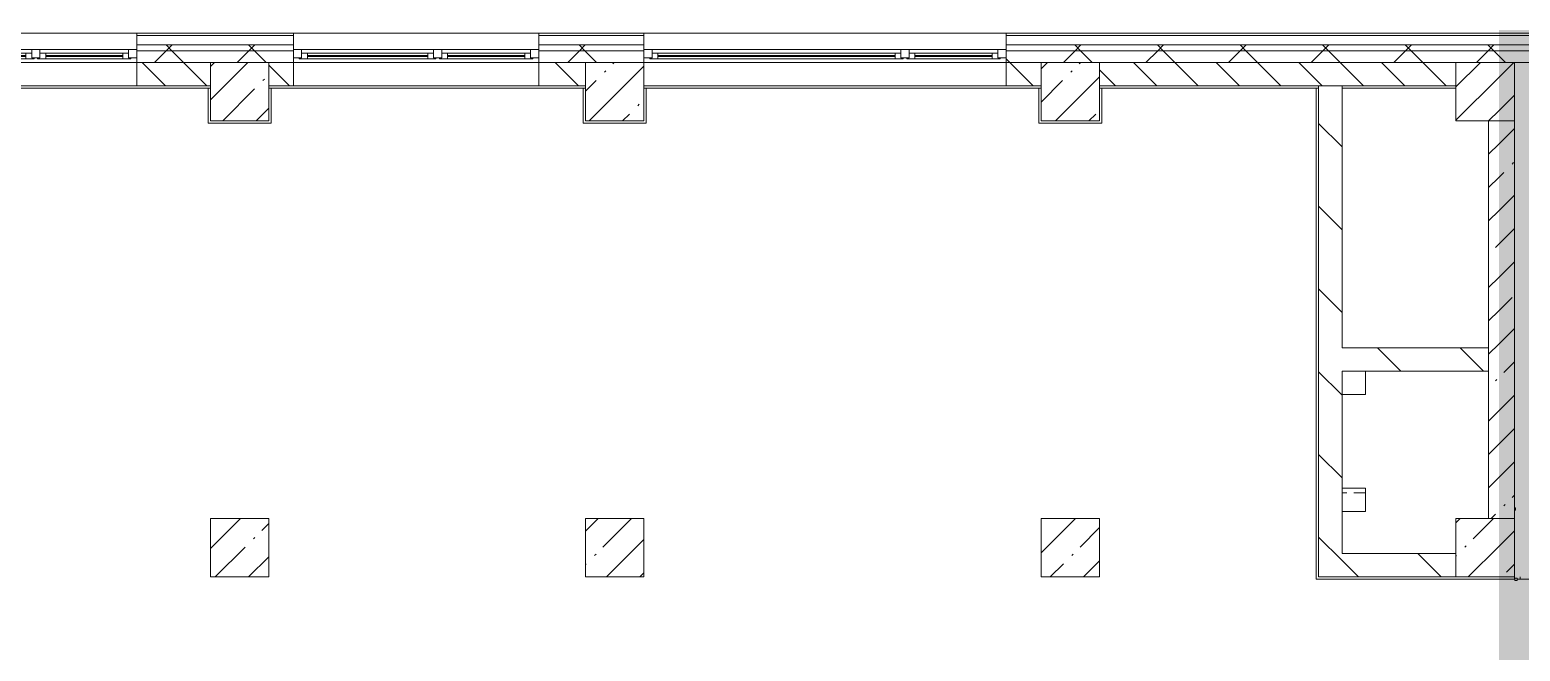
# Model space of a CAD drawing. Header units: millimetres. Extents: x 2623 to 210903, y -8553 to 29000.
# Drawn here: x 155887 to 168643, y 22066 to 27379 of the extents above; entities that cross this region are included whole.
import ezdxf

# ---------------------------------------------------------------- set-up
doc = ezdxf.new("R2010")
doc.units = ezdxf.units.MM
doc.linetypes.add('200_ШТРИХ__ш1_п0_6_', pattern=[160, 100, -60])
doc.layers.add('A-DETL-GENF-6', color=7, linetype='Continuous', lineweight=9, true_color=0xc0c0c0, transparency=0.4)
for name, color, linetype, lineweight in [('A-DETL-MBND-1', 7, '200_ШТРИХ__ш1_п0_6_', 9), ('A-GLAZ-2', 7, 'Continuous', 5), ('A-WALL', 7, 'Continuous', 9), ('A-WALL-4', 7, 'Continuous', 5), ('I-WALL-4', 7, 'Continuous', 5), ('S-COLS-1', 7, 'Continuous', 5)]:
    doc.layers.add(name, color=color, linetype=linetype, lineweight=lineweight)
for name, color, linetype, lineweight, true_color in [('A-FLOR-2', 7, 'Continuous', 5, 0xb7b7b7), ('A-FLOR-3', 7, 'Continuous', 5, 0xaaaaaa), ('A-WALL-5', 7, 'Continuous', 5, 0x737373), ('A-WALL-6', 7, 'Continuous', 9, 0x737373), ('I-WALL-5', 7, 'Continuous', 5, 0x737373), ('S-COLS-2', 7, 'Continuous', 5, 0x737373)]:
    doc.layers.add(name, color=color, linetype=linetype, lineweight=lineweight, true_color=true_color)
pattern_1 = [(45, (83893.37, 0), (-285.1231, 285.1231), []), (45, (84178.5, 0), (-285.1231, 285.1231), [504.031, -100.806, 16.764, -84.042])]
pattern_2 = [(45, (-84450, -22950), (-285.1231, 285.1231), []), (45, (-84164.88, -22950), (-285.1231, 285.1231), [504.031, -100.806, 16.764, -84.042])]
pattern_3 = [(45, (83893.37, 0), (-353.5534, 353.5534), []), (135, (83893.37, 0), (-353.5534, -353.5534), [])]
pattern_4 = [(135, (83893.37, 0), (-353.5534, -353.5534), [])]

# ---------------------------------------------------------------- blocks, each defined once
blk = doc.blocks.new('BSC_Колонна _Прямоугольная - 500х500-23287078-3_1_3_птичка')
at = {"layer": 'S-COLS-1'}
h = blk.add_hatch(dxfattribs=at)
h.set_pattern_fill('FP_70', color=256, style=0, pattern_type=2)
h.set_pattern_definition(pattern_2)
h.paths.add_polyline_path([(-250, -250), (120, -250), (120, 250), (-250, 250), (-250, -160)])
h = blk.add_hatch(dxfattribs=at)
h.set_pattern_fill('FP_70', color=256, style=0, pattern_type=2)
h.set_pattern_definition(pattern_2)
h.paths.add_polyline_path([(250, -250), (250, 250), (120, 250), (120, -250)])
for p, q in [((120, 250), (-250, 250)), ((-250, 250), (-250, -250)), ((-250, -250), (120, -250))]:
    blk.add_line(p, q, dxfattribs=at)
at = {"layer": 'S-COLS-2'}
for p, q in [((250, 250), (120, 250)), ((250, -250), (250, 250)), ((120, -250), (250, -250))]:
    blk.add_line(p, q, dxfattribs=at)
blk = doc.blocks.new('BSC_Колонна _Прямоугольная - 500х500-V74-3_1_3_птичка')
at = {"layer": 'S-COLS-1'}
h = blk.add_hatch(dxfattribs=at)
h.set_pattern_fill('FP_85', color=256, style=0, pattern_type=2)
h.set_pattern_definition([(45, (-77000, -22950), (-285.1231, 285.1231), []), (45, (-76714.88, -22950), (-285.1231, 285.1231), [504.031, -100.806, 16.764, -84.042])])
h.paths.add_polyline_path([(-250, -250), (250, -250), (250, 250), (-250, 250)])
for p, q in [((250, 250), (-250, 250)), ((-250, 250), (-250, -250)), ((250, -250), (250, 250)), ((-250, -250), (250, -250))]:
    blk.add_line(p, q, dxfattribs=at)
blk = doc.blocks.new('BSC_Колонна _Прямоугольная - 500х500-V75-3_1_3_птичка')
at = {"layer": 'S-COLS-1'}
h = blk.add_hatch(dxfattribs=at)
h.set_pattern_fill('FP_86', color=256, style=0, pattern_type=2)
h.set_pattern_definition([(45, (-73790, -22950), (-285.1231, 285.1231), []), (45, (-73504.88, -22950), (-285.1231, 285.1231), [504.031, -100.806, 16.764, -84.042])])
h.paths.add_polyline_path([(-250, -250), (250, -250), (250, 250), (-250, 250)])
for p, q in [((250, 250), (-250, 250)), ((-250, 250), (-250, -250)), ((250, -250), (250, 250)), ((-250, -250), (250, -250))]:
    blk.add_line(p, q, dxfattribs=at)
blk = doc.blocks.new('120_Окно_СКБ_2Ст - 120_Окно_СКБ_2Ст 3100х2500 _мал_створка слева_ 2-19089248-3_1_3_птичка')
at = {"layer": 'A-GLAZ-2'}
for p, q in [((-1550, -75), (-1550, -5)), ((-1550, -5), (-1480, -5)), ((1550, -5), (-1550, -5)), ((-1480, -75), (-1550, -75)), ((-1550, -75), (-1500, -75)), ((-1480, -75), (-1500, -75)), ((-1500, -75), (-1500, -85)), ((-1500, -85), (670, -85)), ((670, -85), (-1500, -85)), ((-1480, -5), (-1480, -75)), ((650, -35), (-1480, -35)), ((-1480, -35), (-1480, -75)), ((-1430, -85), (-1430, -35)), ((-1430, -55), (600, -55)), ((600, -65), (-1430, -65)), ((600, -85), (600, -35)), ((650, -75), (650, -5)), ((650, -5), (720, -5)), ((650, -75), (650, -35)), ((720, -75), (650, -75)), ((670, -75), (650, -75)), ((670, -75), (700, -75)), ((670, -85), (670, -75)), ((720, -75), (700, -75)), ((700, -75), (700, -85)), ((700, -85), (1500, -85)), ((1500, -85), (700, -85)), ((720, -5), (720, -75)), ((1480, -35), (720, -35)), ((720, -35), (720, -75)), ((770, -85), (770, -35)), ((770, -55), (1430, -55)), ((1430, -65), (770, -65)), ((1430, -85), (1430, -35)), ((1480, -75), (1480, -5)), ((1480, -5), (1550, -5)), ((1480, -75), (1480, -35)), ((1550, -75), (1480, -75)), ((1500, -75), (1480, -75)), ((1500, -75), (1550, -75)), ((1500, -85), (1500, -75)), ((1550, -5), (1550, -75))]:
    blk.add_line(p, q, dxfattribs=at)
blk = doc.blocks.new('120_Окно_СКБ_2Ст - 120_Окно_СКБ_2Ст 2100х2400 _мал створка справа_-19092174-3_1_3_птичка')
at = {"layer": 'A-GLAZ-2'}
for p, q in [((-1050, -75), (-1050, -5)), ((-1050, -5), (-980, -5)), ((1050, -5), (-1050, -5)), ((-980, -75), (-1050, -75)), ((-1050, -75), (-1000, -75)), ((-980, -75), (-1000, -75)), ((-1000, -75), (-1000, -85)), ((-1000, -85), (170, -85)), ((170, -85), (-1000, -85)), ((-980, -5), (-980, -75)), ((150, -35), (-980, -35)), ((-980, -35), (-980, -75)), ((-930, -85), (-930, -35)), ((-930, -55), (100, -55)), ((100, -65), (-930, -65)), ((100, -85), (100, -35)), ((150, -75), (150, -5)), ((150, -5), (220, -5)), ((150, -75), (150, -35)), ((220, -75), (150, -75)), ((170, -75), (150, -75)), ((170, -75), (200, -75)), ((170, -85), (170, -75)), ((220, -75), (200, -75)), ((200, -75), (200, -85)), ((200, -85), (1000, -85)), ((1000, -85), (200, -85)), ((220, -5), (220, -75)), ((980, -35), (220, -35)), ((220, -35), (220, -75)), ((270, -85), (270, -35)), ((270, -55), (930, -55)), ((930, -65), (270, -65)), ((930, -85), (930, -35)), ((980, -75), (980, -5)), ((980, -5), (1050, -5)), ((980, -75), (980, -35)), ((1050, -75), (980, -75)), ((1000, -75), (980, -75)), ((1000, -75), (1050, -75)), ((1000, -85), (1000, -75)), ((1050, -5), (1050, -75))]:
    blk.add_line(p, q, dxfattribs=at)
blk = doc.blocks.new('BSC_Колонна _Прямоугольная - 500х500-V151-3_1_3_птичка')
at = {"layer": 'S-COLS-1'}
h = blk.add_hatch(dxfattribs=at)
h.set_pattern_fill('FP_111', color=256, style=0, pattern_type=2)
h.set_pattern_definition([(45, (-80900, -22950), (-285.1231, 285.1231), []), (45, (-80614.88, -22950), (-285.1231, 285.1231), [504.031, -100.806, 16.764, -84.042])])
h.paths.add_polyline_path([(-250, -250), (250, -250), (250, 250), (-250, 250), (-250, -160)])
for p, q in [((250, 250), (-250, 250)), ((-250, 250), (-250, -250)), ((250, -250), (250, 250)), ((-250, -250), (250, -250))]:
    blk.add_line(p, q, dxfattribs=at)

msp = doc.modelspace()

# ---------------------------------------------------------------- hatches: boundary and pattern name
at = {"layer": 'A-DETL-GENF-6'}
msp.add_hatch(color=256, dxfattribs=at).paths.add_polyline_path([(209126.4, -258), (209126.4, 21479), (177226.4, 21479), (177226.4, 27379), (168463.4, 27379), (168463.4, 10208.3), (173103.4, 10208.3), (173103.4, -258), (207881, -258)])
at = {"layer": 'A-WALL-4'}
h = msp.add_hatch(dxfattribs=at)
h.set_pattern_fill('FP_73', color=256, style=0, pattern_type=2)
h.set_pattern_definition(pattern_3)
h.paths.add_polyline_path([(168463.4, 27200), (168463.4, 27250), (164243.4, 27250), (164243.4, 27200), (168262.3, 27200)])
h.paths.add_polyline_path([(160338.6, 27200), (161143.4, 27200), (161143.4, 27250), (160243.4, 27250), (160243.4, 27200)])
h.paths.add_polyline_path([(151003.4, 27200), (151003.4, 27250), (146753.4, 27250), (146753.4, 27200), (150084.3, 27200)])
h.paths.add_polyline_path([(153503.4, 27200), (154703.4, 27200), (154703.4, 27250), (153503.4, 27250)])
h.paths.add_polyline_path([(156803.4, 27200), (158143.4, 27200), (158143.4, 27250), (156803.4, 27250)])
h.paths.add_polyline_path([(145423.3, 27200), (145853.4, 27200), (145853.4, 27250), (143753.4, 27250), (143753.4, 27200), (144491.1, 27200)])
h.paths.add_polyline_path([(142626.7, 27200), (142853.4, 27200), (142853.4, 27250), (141753.4, 27250), (141753.4, 27200)])
h.paths.add_polyline_path([(137965.7, 27200), (138653.4, 27200), (138653.4, 27250), (137153.4, 27250), (137153.4, 27200)])
h.paths.add_polyline_path([(134236.8, 27200), (134653.4, 27200), (134653.4, 27250), (133553.7, 27250), (133553.7, 27200)])
h.paths.add_polyline_path([(126053.4, 27200), (128453.4, 27200), (128453.4, 27250), (125953.4, 27250), (125953.4, 27200)])
h.paths.add_polyline_path([(131553.4, 27200), (132653.7, 27200), (132653.7, 27250), (131553.4, 27250)])
h = msp.add_hatch(dxfattribs=at)
h.set_pattern_fill('FP_73', color=256, style=0, pattern_type=2)
h.set_pattern_definition(pattern_3)
h.paths.add_polyline_path([(168463.4, 27100), (168463.4, 27200), (164243.4, 27200), (164243.4, 27100), (168262.3, 27100)])
h.paths.add_polyline_path([(153503.4, 27100), (154703.4, 27100), (154703.4, 27200), (153503.4, 27200)])
h.paths.add_polyline_path([(156803.4, 27100), (158143.4, 27100), (158143.4, 27200), (156803.4, 27200)])
h.paths.add_polyline_path([(151003.4, 27100), (151003.4, 27200), (146753.4, 27200), (146753.4, 27100), (150084.3, 27100)])
h.paths.add_polyline_path([(160243.4, 27100), (161143.4, 27100), (161143.4, 27200), (160243.4, 27200)])
h.paths.add_polyline_path([(138653.4, 27100), (138653.4, 27200), (137153.4, 27200), (137153.4, 27100), (137965.7, 27100)])
h.paths.add_polyline_path([(145423.3, 27100), (145853.4, 27100), (145853.4, 27200), (143753.4, 27200), (143753.4, 27100), (144491.1, 27100)])
h.paths.add_polyline_path([(141753.4, 27100), (142853.4, 27100), (142853.4, 27200), (141753.4, 27200)])
h.paths.add_polyline_path([(132653.7, 27100), (132653.7, 27200), (131553.4, 27200), (131553.4, 27100), (132372.4, 27100)])
h.paths.add_polyline_path([(133553.7, 27100), (134653.4, 27100), (134653.4, 27200), (133553.7, 27200)])
h.paths.add_polyline_path([(127711.4, 27100), (128453.4, 27100), (128453.4, 27200), (126053.4, 27200), (126053.4, 27100), (126653.4, 27100)])
h = msp.add_hatch(dxfattribs=at)
h.set_pattern_fill('FP_73', color=256, style=0, pattern_type=2)
h.set_pattern_definition(pattern_3)
h.paths.add_polyline_path([(177053.4, 27200), (177103.4, 27200), (177103.4, 27250), (168463.4, 27250), (168463.4, 27200), (176186, 27200)])
h = msp.add_hatch(dxfattribs=at)
h.set_pattern_fill('FP_73', color=256, style=0, pattern_type=2)
h.set_pattern_definition(pattern_3)
h.paths.add_polyline_path([(176953.4, 27100), (177053.4, 27100), (177053.4, 27200), (168463.4, 27200), (168463.4, 27100), (176186, 27100)])
h = msp.add_hatch(dxfattribs=at)
h.set_pattern_fill('FP_71', color=256, style=0, pattern_type=2)
h.set_pattern_definition([(135, (83893.37, 0), (-176.7767, -176.7767), [])])
h.paths.add_polyline_path([(165931.8, 26900), (168093.4, 26900), (168093.4, 27100), (165043.4, 27100), (165043.4, 26900)])
h.paths.add_polyline_path([(164533.5, 26900), (164543.4, 26900), (164543.4, 27100), (164243.4, 27100), (164243.4, 26900)])
h.paths.add_polyline_path([(150053.4, 26900), (150053.4, 27100), (146753.4, 27100), (146753.4, 26900), (148219.9, 26900)])
h.paths.add_polyline_path([(153503.4, 26900), (154203.4, 26900), (154203.4, 27100), (153503.4, 27100)])
h.paths.add_polyline_path([(151003.4, 26900), (151003.4, 27100), (150653.4, 27100), (150653.4, 26900)])
h.paths.add_polyline_path([(156803.4, 26900), (157433.4, 26900), (157433.4, 27100), (156803.4, 27100)])
h.paths.add_polyline_path([(157933.4, 26900), (158143.4, 26900), (158143.4, 27100), (157933.4, 27100)])
h.paths.add_polyline_path([(160643.4, 26900), (160643.4, 27100), (160243.4, 27100), (160243.4, 26900), (160338.6, 26900)])
h.paths.add_polyline_path([(143753.4, 26900), (144053.4, 26900), (144053.4, 27100), (143753.4, 27100)])
h.paths.add_polyline_path([(141753.4, 26900), (142853.4, 26900), (142853.4, 27100), (141753.4, 27100)])
h.paths.add_polyline_path([(138053.4, 26900), (138053.4, 27100), (137153.4, 27100), (137153.4, 26900), (137965.7, 26900)])
h.paths.add_polyline_path([(144653.4, 26900), (145853.4, 26900), (145853.4, 27100), (144653.4, 27100)])
h.paths.add_polyline_path([(133553.7, 26900), (134653.4, 26900), (134653.4, 27100), (133553.7, 27100)])
h.paths.add_polyline_path([(132053.4, 26900), (132053.4, 27100), (131553.4, 27100), (131553.4, 26900)])
h.paths.add_polyline_path([(128453.4, 26900), (128453.4, 27100), (126653.4, 27100), (126653.4, 26900), (127711.4, 26900)])
at = {"layer": 'I-WALL-4'}
h = msp.add_hatch(dxfattribs=at)
h.set_pattern_fill('FP_72', color=256, style=0, pattern_type=2)
h.set_pattern_definition(pattern_4)
h.paths.add_polyline_path([(166918.5, 24259.9), (167118.5, 24259.9), (167118.5, 26900), (166918.5, 26900), (166918.5, 25103.8)])
h = msp.add_hatch(dxfattribs=at)
h.set_pattern_fill('FP_69', color=256, style=0, pattern_type=2)
h.set_pattern_definition(pattern_1)
h.paths.add_polyline_path([(168463.4, 23200), (168463.4, 26600), (168373.4, 26600), (168373.4, 23200)])
h = msp.add_hatch(dxfattribs=at)
h.set_pattern_fill('FP_69', color=256, style=0, pattern_type=2)
h.set_pattern_definition(pattern_1)
h.paths.add_polyline_path([(168593.4, 23200), (168593.4, 26600), (168463.4, 26600), (168463.4, 23200)])
h = msp.add_hatch(dxfattribs=at)
h.set_pattern_fill('FP_72', color=256, style=0, pattern_type=2)
h.set_pattern_definition(pattern_4)
h.paths.add_polyline_path([(168373.4, 24460), (168373.4, 24660), (167118.5, 24660), (167118.5, 24460)])
h = msp.add_hatch(dxfattribs=at)
h.set_pattern_fill('FP_72', color=256, style=0, pattern_type=2)
h.set_pattern_definition(pattern_4)
h.paths.add_polyline_path([(166918.5, 22700), (167118.5, 22700), (167118.5, 24259.9), (166918.5, 24259.9), (166918.5, 22790)])
h = msp.add_hatch(dxfattribs=at)
h.set_pattern_fill('FP_72', color=256, style=0, pattern_type=2)
h.set_pattern_definition(pattern_4)
h.paths.add_polyline_path([(168093.4, 22700), (168093.4, 22900), (167118.5, 22900), (167118.5, 22700)])
at = {"layer": 'S-COLS-1'}
h = msp.add_hatch(dxfattribs=at)
h.set_pattern_fill('FP_69', color=256, style=0, pattern_type=2)
h.set_pattern_definition(pattern_1)
h.paths.add_polyline_path([(157541.9, 26600), (157933.4, 26600), (157933.4, 27100), (157433.4, 27100), (157433.4, 26600)])
h = msp.add_hatch(dxfattribs=at)
h.set_pattern_fill('FP_69', color=256, style=0, pattern_type=2)
h.set_pattern_definition(pattern_1)
h.paths.add_polyline_path([(161143.4, 26600), (161143.4, 27100), (160643.4, 27100), (160643.4, 26600)])
h = msp.add_hatch(dxfattribs=at)
h.set_pattern_fill('FP_69', color=256, style=0, pattern_type=2)
h.set_pattern_definition(pattern_1)
h.paths.add_polyline_path([(165043.4, 26600), (165043.4, 27100), (164543.4, 27100), (164543.4, 26600), (164999.6, 26600)])
h = msp.add_hatch(dxfattribs=at)
h.set_pattern_fill('FP_69', color=256, style=0, pattern_type=2)
h.set_pattern_definition(pattern_1)
h.paths.add_polyline_path([(168093.4, 26600), (168463.4, 26600), (168463.4, 27100), (168093.4, 27100), (168093.4, 26839.2)])
h = msp.add_hatch(dxfattribs=at)
h.set_pattern_fill('FP_69', color=256, style=0, pattern_type=2)
h.set_pattern_definition(pattern_1)
h.paths.add_polyline_path([(168593.4, 26600), (168593.4, 27100), (168463.4, 27100), (168463.4, 26600)])

# ---------------------------------------------------------------- linework, layer by layer
at = {"layer": 'A-DETL-MBND-1'}
for p, q in [((167318.5, 23420), (167118.5, 23420)), ((168603.4, 23290.5), (168593.4, 23290.5)), ((168593.4, 23270.5), (168603.4, 23270.5)), ((168603.4, 23270.5), (168603.4, 23290.5))]:
    msp.add_line(p, q, dxfattribs=at)
at = {"layer": 'A-FLOR-2'}
for p, q in [((168593.4, 22680), (168593.4, 22700)), ((168883.4, 22680), (168618, 22680)), ((168643.4, 22700), (168643.4, 22680))]:
    msp.add_line(p, q, dxfattribs=at)
at = {"layer": 'A-FLOR-3'}
for p, q in [((157413.4, 26580), (157413.4, 26880)), ((157953.4, 26880), (157953.4, 26580)), ((160623.4, 26580), (160623.4, 26880)), ((161163.4, 26880), (161163.4, 26580)), ((164523.4, 26580), (164523.4, 26880)), ((165063.5, 26880), (165063.5, 26580)), ((166898.5, 22680), (166898.5, 26880)), ((157953.4, 26580), (157413.4, 26580)), ((161163.4, 26580), (160623.4, 26580)), ((165063.5, 26580), (164523.4, 26580)), ((167118.5, 24459.9), (167318.5, 24459.9)), ((167318.5, 24459.9), (167318.5, 24259.9)), ((167318.5, 24259.9), (167118.5, 24259.9)), ((167118.5, 23459.9), (167318.5, 23459.9)), ((167318.5, 23459.9), (167318.5, 23259.9)), ((167318.5, 23259.9), (167118.5, 23259.9)), ((168598, 22680), (166898.5, 22680))]:
    msp.add_line(p, q, dxfattribs=at)
at = {"layer": 'A-WALL'}
for p, q in [((158143.4, 27330), (156803.4, 27330)), ((161143.4, 27330), (160243.4, 27330)), ((158143.4, 27250), (156803.4, 27250)), ((158143.4, 27200), (156803.4, 27200)), ((161143.4, 27250), (160243.4, 27250)), ((161143.4, 27200), (160243.4, 27200)), ((168728.4, 27200), (164243.4, 27200)), ((167118.5, 26900), (166918.5, 26900))]:
    msp.add_line(p, q, dxfattribs=at)
at = {"layer": 'A-WALL-4'}
for p, q in [((164243.4, 27350), (133553.7, 27350)), ((156803.4, 27350), (156803.4, 26900)), ((158143.4, 26900), (158143.4, 27350)), ((160243.4, 27350), (160243.4, 26900)), ((161143.4, 27100), (161143.4, 27350)), ((164243.4, 27350), (164243.4, 26900)), ((164543.4, 27100), (126653.4, 27100)), ((157433.4, 26900), (157433.4, 27100)), ((157933.4, 27100), (157933.4, 26900)), ((160643.4, 26900), (160643.4, 27100)), ((164543.4, 26900), (164543.4, 27100)), ((165043.4, 27100), (165043.4, 26900)), ((168093.4, 26900), (168093.4, 27100)), ((156803.4, 26900), (157433.4, 26900)), ((157933.4, 26900), (158143.4, 26900)), ((160243.4, 26900), (160643.4, 26900)), ((164243.4, 26900), (164543.4, 26900)), ((165043.4, 26900), (166918.5, 26900)), ((167118.5, 26900), (168093.4, 26900))]:
    msp.add_line(p, q, dxfattribs=at)
at = {"layer": 'A-WALL-5'}
for p, q in [((177203.4, 27350), (164243.4, 27350)), ((164543.4, 27100), (176703.4, 27100)), ((168618, 22689), (168598, 22689)), ((168598, 22689), (168598, 22669)), ((168598, 22669), (168618, 22669)), ((168618, 22669), (168618, 22689))]:
    msp.add_line(p, q, dxfattribs=at)
at = {"layer": 'A-WALL-6'}
for p, q in [((177183.4, 27330), (164243.4, 27330)), ((177103.4, 27250), (164243.4, 27250))]:
    msp.add_line(p, q, dxfattribs=at)
at = {"layer": 'I-WALL-4'}
for p, q in [((154703.4, 27100), (156803.4, 27100)), ((158143.4, 27100), (160243.4, 27100)), ((161143.4, 27100), (164243.4, 27100)), ((156803.4, 26900), (154703.4, 26900)), ((157433.4, 26880), (154703.4, 26880)), ((160643.4, 26880), (157933.4, 26880)), ((160243.4, 26900), (158143.4, 26900)), ((164243.4, 26900), (161143.4, 26900)), ((164543.4, 26880), (161143.4, 26880)), ((166918.5, 26880), (165043.4, 26880)), ((166918.5, 26900), (166918.5, 22700)), ((167118.5, 24660), (167118.5, 26900)), ((168093.4, 26880), (167118.5, 26880)), ((168373.4, 26600), (168373.4, 23200)), ((168373.4, 24660), (167118.5, 24660)), ((167118.5, 24460), (168373.4, 24460)), ((167118.5, 22900), (167118.5, 24460)), ((168093.4, 22900), (167118.5, 22900)), ((166918.5, 22700), (168093.4, 22700))]:
    msp.add_line(p, q, dxfattribs=at)
at = {"layer": 'I-WALL-5'}
for p, q in [((168593.4, 26600), (168373.4, 26600)), ((168593.4, 23200), (168593.4, 26600))]:
    msp.add_line(p, q, dxfattribs=at)
at = {"layer": 'S-COLS-1'}
for p, q in [((157933.4, 27100), (157433.4, 27100)), ((157433.4, 27100), (157433.4, 26900)), ((157933.4, 26900), (157933.4, 27100)), ((161143.4, 27100), (160643.4, 27100)), ((160643.4, 27100), (160643.4, 26900)), ((161143.4, 26600), (161143.4, 27100)), ((165043.4, 27100), (164543.4, 27100)), ((164543.4, 27100), (164543.4, 26900)), ((165043.4, 26900), (165043.4, 27100)), ((168463.4, 27100), (168093.4, 27100)), ((168093.4, 27100), (168093.4, 26900)), ((157433.4, 26900), (157433.4, 26600)), ((157933.4, 26600), (157933.4, 26900)), ((160643.4, 26900), (160643.4, 26600)), ((164543.4, 26900), (164543.4, 26600)), ((165043.4, 26600), (165043.4, 26900)), ((168093.4, 26900), (168093.4, 26600)), ((157433.4, 26600), (157933.4, 26600)), ((160643.4, 26600), (161143.4, 26600)), ((164543.4, 26600), (165043.4, 26600)), ((168093.4, 26600), (168463.4, 26600))]:
    msp.add_line(p, q, dxfattribs=at)
at = {"layer": 'S-COLS-2'}
for p, q in [((168593.4, 27100), (168463.4, 27100)), ((168593.4, 26600), (168593.4, 27100)), ((168463.4, 26600), (168593.4, 26600))]:
    msp.add_line(p, q, dxfattribs=at)

# ---------------------------------------------------------------- block references
at = {"layer": 'A-GLAZ-2'}
for name, p in [('120_Окно_СКБ_2Ст - 120_Окно_СКБ_2Ст 2100х2400 _мал створка справа_-19092174-3_1_3_птичка', (155753.4, 27215)), ('120_Окно_СКБ_2Ст - 120_Окно_СКБ_2Ст 2100х2400 _мал створка справа_-19092174-3_1_3_птичка', (159193.4, 27215)), ('120_Окно_СКБ_2Ст - 120_Окно_СКБ_2Ст 3100х2500 _мал_створка слева_ 2-19089248-3_1_3_птичка', (162693.4, 27215))]:
    msp.add_blockref(name, p, dxfattribs=at)
at = {"layer": 'S-COLS-1'}
for name, p in [('BSC_Колонна _Прямоугольная - 500х500-V75-3_1_3_птичка', (157683.4, 22950)), ('BSC_Колонна _Прямоугольная - 500х500-V74-3_1_3_птичка', (160893.4, 22950)), ('BSC_Колонна _Прямоугольная - 500х500-V151-3_1_3_птичка', (164793.4, 22950))]:
    msp.add_blockref(name, p, dxfattribs=at)
at = {"layer": 'S-COLS-2'}
msp.add_blockref('BSC_Колонна _Прямоугольная - 500х500-23287078-3_1_3_птичка', (168343.4, 22950), dxfattribs=at)

doc.saveas('drawing.dxf')
